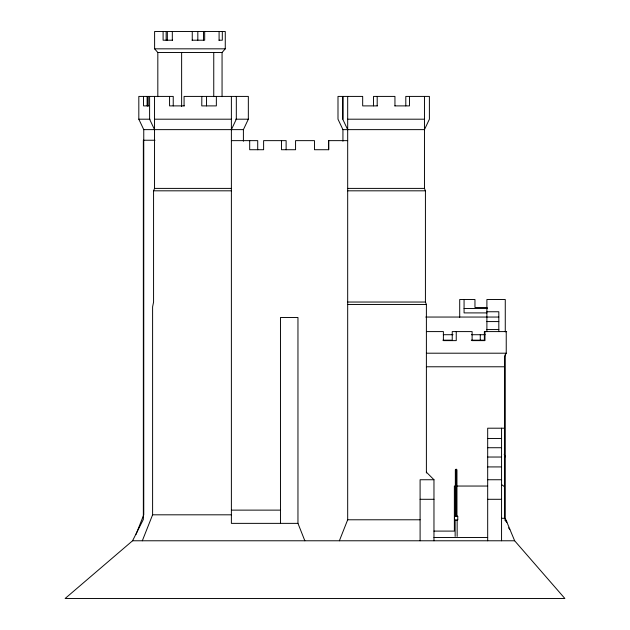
<?xml version="1.0" encoding="UTF-8"?>
<svg xmlns="http://www.w3.org/2000/svg" width="630" height="630" viewBox="0 0 630 630"><rect width="100%" height="100%" fill="white"/><g stroke="black" fill="none" stroke-linecap="round" stroke-linejoin="round"><path stroke-width="0.94" d="M135.962 534.508L143.758 514.812L143.758 129.63L138.821 119.196L138.821 96.414L173.234 96.414L173.234 105.895M142.317 540.776L152.602 514.812L152.602 306.881L153.57 302.038L153.57 190.819L154.539 188.401L154.539 96.414M339.373 540.776L347.681 519.781L347.681 96.414M231.383 129.63L236.321 119.196L236.321 96.414M243.4 141.222L243.4 129.63L248.338 119.196L248.338 96.414L184.078 96.414L184.078 105.895M505.268 354.414L505.268 518.293L514.655 540.776L564.874 598.5L65.126 598.5L132.56 540.776L143.349 519.427L143.349 140.238L154.964 140.238M506.237 331.593L506.237 353.202L504.465 356.556L504.465 518.293L506.89 522.183L504.874 520.175M222.059 96.658L222.059 52.518L225.272 48.825L225.272 31.5L154.61 31.5L154.61 48.825L157.823 52.518L157.823 96.658M457.152 536.413L457.152 520.482L457.758 519.86L457.758 516.419L456.144 515.419L454.537 516.419L454.537 519.86L455.144 520.482L455.144 536.413M456.955 516.356L456.955 469.799L456.144 469.224L455.34 469.799L455.34 516.356M172.596 40.21L163.099 40.21L163.099 31.5M192.04 40.21L204.679 40.21L204.679 31.5M218.933 40.21L222.311 40.21L222.311 31.5M154.61 48.825L225.272 48.825M157.823 52.518L222.059 52.518M148.751 105.895L143.53 105.895L143.53 96.414M184.299 105.895L169.564 105.895L169.564 96.414M377.307 105.895L362.675 105.895L362.675 96.414L337.995 96.414L337.995 119.196L342.933 129.63L342.933 141.222M394.837 105.895L409.469 105.895L409.469 96.414M138.821 119.196L150.035 119.196M154.539 119.196L231.383 119.196M235.699 119.196L248.338 119.196M347.681 119.196L424.462 119.196M143.758 129.63L154.319 129.63M243.4 129.63L154.539 129.63L149.601 119.196L149.601 96.414M342.933 129.63L424.462 129.63L429.392 119.196L429.392 96.414L405.799 96.414L405.799 105.895M231.383 140.64L257.717 140.64L257.717 149.72M347.681 140.64L328.608 140.64L328.608 149.72M154.539 188.401L231.383 188.401M347.681 188.401L424.462 188.401L425.423 190.819L425.423 302.038L426.392 304.463L426.392 472.965M153.57 190.819L231.383 190.819M347.681 190.819L425.423 190.819M347.681 302.038L425.423 302.038M347.681 304.463L426.392 304.463M487.187 307.487L474.965 307.487L474.965 299.518L459.711 299.518L459.711 317.3M464.066 308.535L487.337 308.535M486.895 311.755L498.818 311.755L498.818 331.404M486.895 312.905L464.066 312.905L464.066 299.518M425.754 317.048L498.818 317.055M486.895 321.576L498.818 321.576M486.895 329.561L498.818 329.561M426.392 331.593L443.394 331.593L443.394 340.625L456.246 340.625L456.246 331.593M506.677 331.593L484.368 331.593L484.368 340.176L471.287 340.176M443.284 334.711L453.017 334.711M471.508 334.711L485.147 334.711M442.89 340.176L452.23 340.176L452.23 331.593L472.114 331.593L472.114 340.625L484.966 340.625L484.966 331.593M426.392 353.202L506.237 353.202M426.392 366.778L504.465 366.778M504.465 428.203L487.683 428.203L487.683 540.776M487.683 438.464L501.559 438.464M487.683 447.725L501.559 447.725M487.683 457.034L501.559 457.034M487.683 466.924L501.559 466.924M433.968 540.776L433.968 479.745L420.1 479.745L420.1 540.776M487.683 479.745L501.559 479.745M487.683 486.045L454.364 486.045L454.364 531.098L433.968 531.098M420.1 499.299L433.968 499.299M487.683 499.299L501.559 499.299M231.383 510.127L280.468 510.127M152.602 514.812L231.383 514.812M454.537 516.419L457.758 516.419M501.559 518.293L504.465 518.293M347.681 519.781L420.1 519.781M454.537 519.86L457.758 519.86M455.144 520.482L457.152 520.482M304.849 540.776L297.959 523.365L231.383 523.365L231.383 96.414M433.968 537.524L487.683 537.524M132.56 540.776L514.655 540.776M501.559 484.565L504.465 486.667M508.449 527.853L509.827 529.216M426.392 472.169L433.968 479.745M347.681 129.63L342.752 119.196L342.752 96.414M504.197 454.214L505.268 456.852M505.268 331.892L505.268 299.518L486.895 299.518L486.895 331.278M501.559 428.203L501.559 540.776M480.265 334.711L480.265 340.57M456.144 469.224L456.144 515.789M424.462 96.414L424.462 188.401M394.947 105.895L394.947 96.414L373.527 96.414L373.527 105.895M377.197 96.414L377.197 105.895M342.933 96.414L342.933 119.196M328.734 140.64L328.734 149.72L314.472 149.72L314.472 140.64L295.565 140.64L295.565 149.72L281.476 149.72L281.476 140.64M297.959 523.365L297.959 317.504L280.468 317.504L280.468 523.365M286.122 149.72L286.122 140.64L263.616 140.64L263.616 149.72L249.685 149.72L249.685 140.64M219.09 31.5L219.09 40.21M216.358 96.414L216.358 105.895L201.765 105.895L201.836 96.414M213.751 52.518L213.751 96.658M206.538 96.414L206.538 105.903M203.514 31.5L203.514 40.21M197.828 31.5L197.828 40.163M192.252 31.5L192.252 40.21M181.629 52.518L181.629 106.462M172.313 31.5L172.313 40.21M167.344 31.5L167.344 40.163M166.147 31.5L166.147 40.21M148.129 96.414L148.129 105.895M147.601 96.414L147.601 105.895M147.129 96.414L147.129 105.895"/></g></svg>
